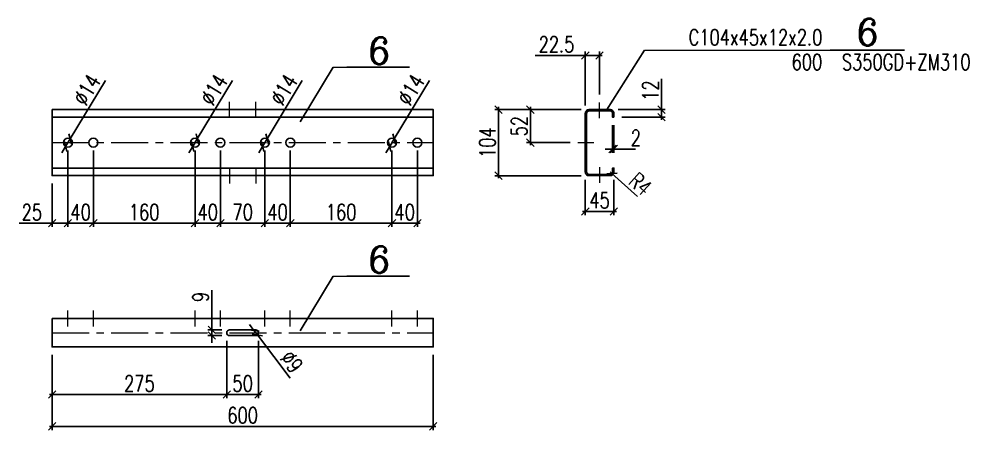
# Model space of a CAD drawing. Header units: millimetres. Extents: x -109 to 3611, y -131 to 11347.
# Drawn here: x -52 to 1443, y 6309 to 6957 of the extents above; entities that cross this region are included whole.
import ezdxf
from ezdxf.enums import TextEntityAlignment as Align

# ---------------------------------------------------------------- set-up
doc = ezdxf.new("R2010")
doc.units = ezdxf.units.MM
doc.header["$LTSCALE"] = 1.833333
doc.header["$PDMODE"] = 1
doc.linetypes.add('CENTER', pattern=[50.8, 31.75, -6.35, 6.35, -6.35])
doc.layers.get('0').update_dxf_attribs({"linetype": 'CONTINUOUS'})
doc.layers.get('Defpoints').update_dxf_attribs({"linetype": 'CONTINUOUS'})
for name, color, linetype, lineweight in [('k_inny', 40, 'CONTINUOUS', 13), ('k_konstrukcja', 3, 'CONTINUOUS', 25), ('k_osie', 6, 'CENTER', 5), ('k_pozycje', 1, 'CONTINUOUS', 5), ('k_wymiary', 1, 'CONTINUOUS', 5), ('RFD_C3', 2, 'CONTINUOUS', 5), ('RFD_C5', 1, 'CONTINUOUS', 5), ('RFD_T3', 2, 'CONTINUOUS', 25)]:
    doc.layers.add(name, color=color, linetype=linetype, lineweight=lineweight)
doc.styles.add('TXT3', font='SIMPLEX.SHX', dxfattribs={"width": 0.75, "height": 25})
doc.styles.add('TXT5', font='COMPLEX.shx', dxfattribs={"height": 41.666667})
doc.dimstyles.new('R1', dxfattribs={"dimtxt": 25, "dimasz": 11.666667, "dimexe": 5.833333, "dimexo": 12.5, "dimgap": 5, "dimtad": 1, "dimdec": 0, "dimzin": 0, "dimdsep": 46, "dimtxsty": 'TXT3', "dimblk1": 'OBLIQUE', "dimblk2": 'OBLIQUE', "dimsah": 1, "dimcen": -3, "dimdle": 4.166667, "dimclrt": 2, "dimadec": 0, "dimazin": 0, "dimtfac": 0.75, "dimtdec": 0, "dimtmove": 0, "dimatfit": 3, "dimldrblk": 'NONE', "dimfxl": 1, "dimtvp": 0.75, "dimtolj": 1, "dimtzin": 0, "dimarcsym": 0})
doc.dimstyles.new('R1_002', dxfattribs={"dimtxt": 25, "dimasz": 11.666667, "dimexe": 5.833333, "dimexo": 12.5, "dimgap": 5, "dimtad": 1, "dimdec": 0, "dimzin": 0, "dimdsep": 46, "dimtxsty": 'TXT3', "dimblk1": 'OBLIQUE', "dimblk2": 'OBLIQUE', "dimsah": 1, "dimcen": -3, "dimdle": 4.166667, "dimclrt": 2, "dimadec": 0, "dimazin": 0, "dimtfac": 0.75, "dimtdec": 0, "dimtmove": 0, "dimatfit": 3, "dimldrblk": 'NONE', "dimfxl": 1, "dimtvp": 0.75, "dimtolj": 1, "dimtzin": 0, "dimarcsym": 0})

# ---------------------------------------------------------------- blocks, each defined once
blk = doc.blocks.new('_Oblique')
at = {"color": 0, "linetype": 'ByBlock', "lineweight": -2}
blk.add_line((-0.5, -0.5), (0.5, 0.5), dxfattribs=at)
blk = doc.blocks.new('*D488')
at = {"layer": 'Defpoints', "color": 0}
for p in [(28.6, 6767.7), (21.4, 6755.7)]:
    blk.add_point(p, dxfattribs=at)
at = {"layer": 'k_wymiary', "color": 0, "lineweight": -2}
for p, q in [((28.6, 6767.7), (83.9, 6859.5)), ((21.4, 6755.7), (28.6, 6767.7)), ((21.4, 6755.7), (15.4, 6745.8))]:
    blk.add_line(p, q, dxfattribs=at)
at = {"layer": 'k_wymiary', "color": 0, "linetype": 'ByBlock', "lineweight": -2, "xscale": 11.66666666666666, "yscale": 11.66666666666666, "zscale": 11.66666666666666}
for p, rotation in [((28.6, 6767.7), 238.9428321417892), ((21.4, 6755.7), 58.94283214178919)]:
    blk.add_blockref('_Oblique', p, dxfattribs=dict(at, rotation=rotation))
at = {"layer": 'k_wymiary', "color": 2, "insert": (54.8, 6845.1), "char_height": 25, "attachment_point": 5, "rotation": 58.9428, "style": 'TXT3'}
blk.add_mtext('\\A1;∅14', dxfattribs=at)
blk = doc.blocks.new('_None')
blk = doc.blocks.new('*D489')
at = {"layer": 'Defpoints', "color": 0}
for p in [(228.6, 6767.7), (221.4, 6755.7)]:
    blk.add_point(p, dxfattribs=at)
at = {"layer": 'k_wymiary', "color": 0, "lineweight": -2}
for p, q in [((228.6, 6767.7), (283.9, 6859.5)), ((221.4, 6755.7), (228.6, 6767.7)), ((221.4, 6755.7), (215.4, 6745.8))]:
    blk.add_line(p, q, dxfattribs=at)
at = {"layer": 'k_wymiary', "color": 0, "linetype": 'ByBlock', "lineweight": -2, "xscale": 11.66666666666666, "yscale": 11.66666666666666, "zscale": 11.66666666666666}
for p, rotation in [((228.6, 6767.7), 238.942832141789), ((221.4, 6755.7), 58.94283214178899)]:
    blk.add_blockref('_Oblique', p, dxfattribs=dict(at, rotation=rotation))
at = {"layer": 'k_wymiary', "color": 2, "insert": (254.8, 6845.1), "char_height": 25, "attachment_point": 5, "rotation": 58.9428, "style": 'TXT3'}
blk.add_mtext('\\A1;∅14', dxfattribs=at)
blk = doc.blocks.new('*D490')
at = {"layer": 'Defpoints', "color": 0}
for p in [(338.6, 6767.7), (331.4, 6755.7)]:
    blk.add_point(p, dxfattribs=at)
at = {"layer": 'k_wymiary', "color": 0, "lineweight": -2}
for p, q in [((338.6, 6767.7), (393.9, 6859.5)), ((331.4, 6755.7), (338.6, 6767.7)), ((331.4, 6755.7), (325.4, 6745.8))]:
    blk.add_line(p, q, dxfattribs=at)
at = {"layer": 'k_wymiary', "color": 0, "linetype": 'ByBlock', "lineweight": -2, "xscale": 11.66666666666666, "yscale": 11.66666666666666, "zscale": 11.66666666666666}
for p, rotation in [((338.6, 6767.7), 238.942832141789), ((331.4, 6755.7), 58.94283214178899)]:
    blk.add_blockref('_Oblique', p, dxfattribs=dict(at, rotation=rotation))
at = {"layer": 'k_wymiary', "color": 2, "insert": (364.8, 6845.1), "char_height": 25, "attachment_point": 5, "rotation": 58.9428, "style": 'TXT3'}
blk.add_mtext('\\A1;∅14', dxfattribs=at)
blk = doc.blocks.new('*D491')
at = {"layer": 'Defpoints', "color": 0}
for p in [(538.6, 6767.7), (531.4, 6755.7)]:
    blk.add_point(p, dxfattribs=at)
at = {"layer": 'k_wymiary', "color": 0, "lineweight": -2}
for p, q in [((538.6, 6767.7), (593.9, 6859.5)), ((531.4, 6755.7), (538.6, 6767.7)), ((531.4, 6755.7), (525.4, 6745.8))]:
    blk.add_line(p, q, dxfattribs=at)
at = {"layer": 'k_wymiary', "color": 0, "linetype": 'ByBlock', "lineweight": -2, "xscale": 11.66666666666666, "yscale": 11.66666666666666, "zscale": 11.66666666666666}
for p, rotation in [((538.6, 6767.7), 238.942832141789), ((531.4, 6755.7), 58.94283214178899)]:
    blk.add_blockref('_Oblique', p, dxfattribs=dict(at, rotation=rotation))
at = {"layer": 'k_wymiary', "color": 2, "insert": (564.8, 6845.1), "char_height": 25, "attachment_point": 5, "rotation": 58.9428, "style": 'TXT3'}
blk.add_mtext('\\A1;∅14', dxfattribs=at)
blk = doc.blocks.new('*D492')
at = {"layer": 'Defpoints', "color": 0}
for p in [(375, 6761.7), (535, 6761.7), (535, 6634.7)]:
    blk.add_point(p, dxfattribs=at)
at = {"layer": 'k_wymiary', "color": 0, "lineweight": -2}
for p, q in [((375, 6749.2), (375, 6628.9)), ((535, 6749.2), (535, 6628.9)), ((370.8, 6634.7), (539.2, 6634.7))]:
    blk.add_line(p, q, dxfattribs=at)
at = {"layer": 'k_wymiary', "color": 0, "linetype": 'ByBlock', "lineweight": -2, "xscale": 11.66666666666666, "yscale": 11.66666666666666, "zscale": 11.66666666666666, "rotation": 180}
blk.add_blockref('_Oblique', (375, 6634.7), dxfattribs=at)
at = {"layer": 'k_wymiary', "color": 0, "linetype": 'ByBlock', "lineweight": -2, "xscale": 11.66666666666666, "yscale": 11.66666666666666, "zscale": 11.66666666666666}
blk.add_blockref('_Oblique', (535, 6634.7), dxfattribs=at)
at = {"layer": 'k_wymiary', "color": 2, "insert": (455, 6652.2), "char_height": 25, "attachment_point": 5, "style": 'TXT3'}
blk.add_mtext('\\A1;160', dxfattribs=at)
blk = doc.blocks.new('*D493')
at = {"layer": 'Defpoints', "color": 0}
for p in [(535, 6761.7), (575, 6761.7), (575, 6634.7)]:
    blk.add_point(p, dxfattribs=at)
at = {"layer": 'k_wymiary', "color": 0, "lineweight": -2}
for p, q in [((535, 6749.2), (535, 6628.9)), ((575, 6749.2), (575, 6628.9)), ((530.8, 6634.7), (579.2, 6634.7))]:
    blk.add_line(p, q, dxfattribs=at)
at = {"layer": 'k_wymiary', "color": 0, "linetype": 'ByBlock', "lineweight": -2, "xscale": 11.66666666666666, "yscale": 11.66666666666666, "zscale": 11.66666666666666, "rotation": 180}
blk.add_blockref('_Oblique', (535, 6634.7), dxfattribs=at)
at = {"layer": 'k_wymiary', "color": 0, "linetype": 'ByBlock', "lineweight": -2, "xscale": 11.66666666666666, "yscale": 11.66666666666666, "zscale": 11.66666666666666}
blk.add_blockref('_Oblique', (575, 6634.7), dxfattribs=at)
at = {"layer": 'k_wymiary', "color": 2, "insert": (555, 6652.2), "char_height": 25, "attachment_point": 5, "style": 'TXT3'}
blk.add_mtext('\\A1;40', dxfattribs=at)
blk = doc.blocks.new('*D494')
at = {"layer": 'Defpoints', "color": 0}
for p in [(265, 6761.7), (335, 6761.7), (335, 6634.7)]:
    blk.add_point(p, dxfattribs=at)
at = {"layer": 'k_wymiary', "color": 0, "lineweight": -2}
for p, q in [((265, 6749.2), (265, 6628.9)), ((335, 6749.2), (335, 6628.9)), ((260.8, 6634.7), (339.2, 6634.7))]:
    blk.add_line(p, q, dxfattribs=at)
at = {"layer": 'k_wymiary', "color": 0, "linetype": 'ByBlock', "lineweight": -2, "xscale": 11.66666666666666, "yscale": 11.66666666666666, "zscale": 11.66666666666666, "rotation": 180}
blk.add_blockref('_Oblique', (265, 6634.7), dxfattribs=at)
at = {"layer": 'k_wymiary', "color": 0, "linetype": 'ByBlock', "lineweight": -2, "xscale": 11.66666666666666, "yscale": 11.66666666666666, "zscale": 11.66666666666666}
blk.add_blockref('_Oblique', (335, 6634.7), dxfattribs=at)
at = {"layer": 'k_wymiary', "color": 2, "insert": (300, 6652.2), "char_height": 25, "attachment_point": 5, "style": 'TXT3'}
blk.add_mtext('\\A1;70', dxfattribs=at)
blk = doc.blocks.new('*D495')
at = {"layer": 'Defpoints', "color": 0}
for p in [(335, 6761.7), (375, 6761.7), (375, 6634.7)]:
    blk.add_point(p, dxfattribs=at)
at = {"layer": 'k_wymiary', "color": 0, "lineweight": -2}
for p, q in [((335, 6749.2), (335, 6628.9)), ((375, 6749.2), (375, 6628.9)), ((330.8, 6634.7), (379.2, 6634.7))]:
    blk.add_line(p, q, dxfattribs=at)
at = {"layer": 'k_wymiary', "color": 0, "linetype": 'ByBlock', "lineweight": -2, "xscale": 11.66666666666666, "yscale": 11.66666666666666, "zscale": 11.66666666666666, "rotation": 180}
blk.add_blockref('_Oblique', (335, 6634.7), dxfattribs=at)
at = {"layer": 'k_wymiary', "color": 0, "linetype": 'ByBlock', "lineweight": -2, "xscale": 11.66666666666666, "yscale": 11.66666666666666, "zscale": 11.66666666666666}
blk.add_blockref('_Oblique', (375, 6634.7), dxfattribs=at)
at = {"layer": 'k_wymiary', "color": 2, "insert": (355, 6652.2), "char_height": 25, "attachment_point": 5, "style": 'TXT3'}
blk.add_mtext('\\A1;40', dxfattribs=at)
blk = doc.blocks.new('*D496')
at = {"layer": 'Defpoints', "color": 0}
for p in [(65, 6761.7), (225, 6761.7), (225, 6634.7)]:
    blk.add_point(p, dxfattribs=at)
at = {"layer": 'k_wymiary', "color": 0, "lineweight": -2}
for p, q in [((65, 6749.2), (65, 6628.9)), ((225, 6749.2), (225, 6628.9)), ((60.8, 6634.7), (229.2, 6634.7))]:
    blk.add_line(p, q, dxfattribs=at)
at = {"layer": 'k_wymiary', "color": 0, "linetype": 'ByBlock', "lineweight": -2, "xscale": 11.66666666666666, "yscale": 11.66666666666666, "zscale": 11.66666666666666, "rotation": 180}
blk.add_blockref('_Oblique', (65, 6634.7), dxfattribs=at)
at = {"layer": 'k_wymiary', "color": 0, "linetype": 'ByBlock', "lineweight": -2, "xscale": 11.66666666666666, "yscale": 11.66666666666666, "zscale": 11.66666666666666}
blk.add_blockref('_Oblique', (225, 6634.7), dxfattribs=at)
at = {"layer": 'k_wymiary', "color": 2, "insert": (145, 6652.2), "char_height": 25, "attachment_point": 5, "style": 'TXT3'}
blk.add_mtext('\\A1;160', dxfattribs=at)
blk = doc.blocks.new('*D497')
at = {"layer": 'Defpoints', "color": 0}
for p in [(225, 6761.7), (265, 6761.7), (265, 6634.7)]:
    blk.add_point(p, dxfattribs=at)
at = {"layer": 'k_wymiary', "color": 0, "lineweight": -2}
for p, q in [((225, 6749.2), (225, 6628.9)), ((265, 6749.2), (265, 6628.9)), ((220.8, 6634.7), (269.2, 6634.7))]:
    blk.add_line(p, q, dxfattribs=at)
at = {"layer": 'k_wymiary', "color": 0, "linetype": 'ByBlock', "lineweight": -2, "xscale": 11.66666666666666, "yscale": 11.66666666666666, "zscale": 11.66666666666666, "rotation": 180}
blk.add_blockref('_Oblique', (225, 6634.7), dxfattribs=at)
at = {"layer": 'k_wymiary', "color": 0, "linetype": 'ByBlock', "lineweight": -2, "xscale": 11.66666666666666, "yscale": 11.66666666666666, "zscale": 11.66666666666666}
blk.add_blockref('_Oblique', (265, 6634.7), dxfattribs=at)
at = {"layer": 'k_wymiary', "color": 2, "insert": (245, 6652.2), "char_height": 25, "attachment_point": 5, "style": 'TXT3'}
blk.add_mtext('\\A1;40', dxfattribs=at)
blk = doc.blocks.new('*D498')
at = {"layer": 'Defpoints', "color": 0}
for p in [(25, 6761.7), (65, 6761.7), (65, 6634.7)]:
    blk.add_point(p, dxfattribs=at)
at = {"layer": 'k_wymiary', "color": 0, "lineweight": -2}
for p, q in [((25, 6749.2), (25, 6628.9)), ((65, 6749.2), (65, 6628.9)), ((20.8, 6634.7), (69.2, 6634.7))]:
    blk.add_line(p, q, dxfattribs=at)
at = {"layer": 'k_wymiary', "color": 0, "linetype": 'ByBlock', "lineweight": -2, "xscale": 11.66666666666666, "yscale": 11.66666666666666, "zscale": 11.66666666666666, "rotation": 180}
blk.add_blockref('_Oblique', (25, 6634.7), dxfattribs=at)
at = {"layer": 'k_wymiary', "color": 0, "linetype": 'ByBlock', "lineweight": -2, "xscale": 11.66666666666666, "yscale": 11.66666666666666, "zscale": 11.66666666666666}
blk.add_blockref('_Oblique', (65, 6634.7), dxfattribs=at)
at = {"layer": 'k_wymiary', "color": 2, "insert": (45, 6652.2), "char_height": 25, "attachment_point": 5, "style": 'TXT3'}
blk.add_mtext('\\A1;40', dxfattribs=at)
blk = doc.blocks.new('*D499')
at = {"layer": 'Defpoints', "color": 0}
for p in [(25, 6761.7), (0, 6709.7), (0, 6634.7)]:
    blk.add_point(p, dxfattribs=at)
at = {"layer": 'k_wymiary', "color": 0, "lineweight": -2}
for p, q in [((25, 6749.2), (25, 6628.9)), ((0, 6697.2), (0, 6628.9)), ((0, 6634.7), (-52, 6634.7)), ((29.2, 6634.7), (0, 6634.7))]:
    blk.add_line(p, q, dxfattribs=at)
at = {"layer": 'k_wymiary', "color": 0, "linetype": 'ByBlock', "lineweight": -2, "xscale": 11.66666666666666, "yscale": 11.66666666666666, "zscale": 11.66666666666666, "rotation": 180}
blk.add_blockref('_Oblique', (0, 6634.7), dxfattribs=at)
at = {"layer": 'k_wymiary', "color": 0, "linetype": 'ByBlock', "lineweight": -2, "xscale": 11.66666666666666, "yscale": 11.66666666666666, "zscale": 11.66666666666666}
blk.add_blockref('_Oblique', (25, 6634.7), dxfattribs=at)
at = {"layer": 'k_wymiary', "color": 2, "insert": (-31.8, 6652.2), "char_height": 25, "attachment_point": 5, "style": 'TXT3'}
blk.add_mtext('\\A1;25', dxfattribs=at)
blk = doc.blocks.new('Poz. 6')
blk.add_lwpolyline([(-335, 52), (-335, -52), (265, -52), (265, 52)], close=True)
for points in [[(-335, 40), (265, 40)], [(-335, -40), (265, -40)]]:
    blk.add_lwpolyline(points)
for centre in [(-310, 0), (-270, 0), (-110, 0), (-70, 0), (0, 0), (40, 0), (200, 0), (240, 0)]:
    blk.add_circle(centre, 7)
at = {"layer": 'k_inny'}
for points in [[(-55.5, 39.5), (-55.5, 64.5)], [(-14.5, 39.5), (-14.5, 64.5)], [(-55.5, -39.5), (-55.5, -64.5)], [(-14.5, -39.5), (-14.5, -64.5)]]:
    blk.add_lwpolyline(points, dxfattribs=at)
at = {"layer": 'k_osie'}
blk.add_lwpolyline([(-335, 0), (265, 0)], dxfattribs=at)
blk = doc.blocks.new('*D500')
at = {"layer": 'Defpoints', "color": 0}
for p in [(275, 6462.2), (0, 6439.7), (275, 6364.7)]:
    blk.add_point(p, dxfattribs=at)
at = {"layer": 'k_wymiary', "color": 0, "lineweight": -2}
for p, q in [((275, 6449.7), (275, 6358.9)), ((0, 6427.2), (0, 6358.9)), ((-4.2, 6364.7), (279.2, 6364.7))]:
    blk.add_line(p, q, dxfattribs=at)
at = {"layer": 'k_wymiary', "color": 0, "linetype": 'ByBlock', "lineweight": -2, "xscale": 11.66666666666666, "yscale": 11.66666666666666, "zscale": 11.66666666666666, "rotation": 180}
blk.add_blockref('_Oblique', (0, 6364.7), dxfattribs=at)
at = {"layer": 'k_wymiary', "color": 0, "linetype": 'ByBlock', "lineweight": -2, "xscale": 11.66666666666666, "yscale": 11.66666666666666, "zscale": 11.66666666666666}
blk.add_blockref('_Oblique', (275, 6364.7), dxfattribs=at)
at = {"layer": 'k_wymiary', "color": 2, "insert": (137.5, 6382.2), "char_height": 25, "attachment_point": 5, "style": 'TXT3'}
blk.add_mtext('\\A1;275', dxfattribs=at)
blk = doc.blocks.new('*D501')
at = {"layer": 'Defpoints', "color": 0}
for p in [(275, 6462.2), (325, 6462.2), (325, 6364.7)]:
    blk.add_point(p, dxfattribs=at)
at = {"layer": 'k_wymiary', "color": 0, "lineweight": -2}
for p, q in [((275, 6449.7), (275, 6358.9)), ((325, 6449.7), (325, 6358.9)), ((270.8, 6364.7), (329.2, 6364.7))]:
    blk.add_line(p, q, dxfattribs=at)
at = {"layer": 'k_wymiary', "color": 0, "linetype": 'ByBlock', "lineweight": -2, "xscale": 11.66666666666666, "yscale": 11.66666666666666, "zscale": 11.66666666666666, "rotation": 180}
blk.add_blockref('_Oblique', (275, 6364.7), dxfattribs=at)
at = {"layer": 'k_wymiary', "color": 0, "linetype": 'ByBlock', "lineweight": -2, "xscale": 11.66666666666666, "yscale": 11.66666666666666, "zscale": 11.66666666666666}
blk.add_blockref('_Oblique', (325, 6364.7), dxfattribs=at)
at = {"layer": 'k_wymiary', "color": 2, "insert": (300, 6382.2), "char_height": 25, "attachment_point": 5, "style": 'TXT3'}
blk.add_mtext('\\A1;50', dxfattribs=at)
blk = doc.blocks.new('*D502')
at = {"layer": 'Defpoints', "color": 0}
for p in [(0, 6439.7), (600, 6439.7), (600, 6314.7)]:
    blk.add_point(p, dxfattribs=at)
at = {"layer": 'k_wymiary', "color": 0, "lineweight": -2}
for p, q in [((0, 6427.2), (0, 6308.9)), ((600, 6427.2), (600, 6308.9)), ((-4.2, 6314.7), (604.2, 6314.7))]:
    blk.add_line(p, q, dxfattribs=at)
at = {"layer": 'k_wymiary', "color": 0, "linetype": 'ByBlock', "lineweight": -2, "xscale": 11.66666666666666, "yscale": 11.66666666666666, "zscale": 11.66666666666666, "rotation": 180}
blk.add_blockref('_Oblique', (0, 6314.7), dxfattribs=at)
at = {"layer": 'k_wymiary', "color": 0, "linetype": 'ByBlock', "lineweight": -2, "xscale": 11.66666666666666, "yscale": 11.66666666666666, "zscale": 11.66666666666666}
blk.add_blockref('_Oblique', (600, 6314.7), dxfattribs=at)
at = {"layer": 'k_wymiary', "color": 2, "insert": (300, 6332.2), "char_height": 25, "attachment_point": 5, "style": 'TXT3'}
blk.add_mtext('\\A1;600', dxfattribs=at)
blk = doc.blocks.new('*D503')
at = {"layer": 'Defpoints', "color": 0}
for p in [(251.3, 6466.7), (279.5, 6466.7), (279.5, 6457.7)]:
    blk.add_point(p, dxfattribs=at)
at = {"layer": 'k_wymiary', "color": 0, "lineweight": -2}
for p, q in [((251.3, 6466.7), (251.3, 6529.4)), ((267, 6466.7), (245.4, 6466.7)), ((251.3, 6453.6), (251.3, 6470.9)), ((267, 6457.7), (245.4, 6457.7)), ((251.3, 6457.7), (251.3, 6446.1))]:
    blk.add_line(p, q, dxfattribs=at)
at = {"layer": 'k_wymiary', "color": 0, "linetype": 'ByBlock', "lineweight": -2, "xscale": 11.66666666666666, "yscale": 11.66666666666666, "zscale": 11.66666666666666}
for p, rotation in [((251.3, 6466.7), 270), ((251.3, 6457.7), 90)]:
    blk.add_blockref('_Oblique', p, dxfattribs=dict(at, rotation=rotation))
at = {"layer": 'k_wymiary', "color": 2, "insert": (233.8, 6518.6), "char_height": 25, "attachment_point": 5, "rotation": 90, "style": 'TXT3'}
blk.add_mtext('\\A1;9', dxfattribs=at)
blk = doc.blocks.new('*D504')
at = {"layer": 'Defpoints', "color": 0}
for p in [(878.3, 6813.7), (959.3, 6813.7), (884.3, 6801.7)]:
    blk.add_point(p, dxfattribs=at)
at = {"layer": 'k_wymiary', "color": 0, "lineweight": -2}
for p, q in [((959.3, 6813.7), (959.3, 6862.2)), ((890.8, 6813.7), (965.1, 6813.7)), ((959.3, 6797.6), (959.3, 6813.7)), ((896.8, 6801.7), (965.1, 6801.7))]:
    blk.add_line(p, q, dxfattribs=at)
at = {"layer": 'k_wymiary', "color": 0, "linetype": 'ByBlock', "lineweight": -2, "xscale": 11.66666666666666, "yscale": 11.66666666666666, "zscale": 11.66666666666666}
for p, rotation in [((959.3, 6813.7), 90), ((959.3, 6801.7), 270)]:
    blk.add_blockref('_Oblique', p, dxfattribs=dict(at, rotation=rotation))
at = {"layer": 'k_wymiary', "color": 2, "insert": (941.8, 6843.8), "char_height": 25, "attachment_point": 5, "rotation": 90, "style": 'TXT3'}
blk.add_mtext('\\A1;12', dxfattribs=at)
blk = doc.blocks.new('*D505')
at = {"layer": 'Defpoints', "color": 0}
for p in [(839.3, 6899.2), (861.8, 6825.2), (839.3, 6807.7)]:
    blk.add_point(p, dxfattribs=at)
at = {"layer": 'k_wymiary', "color": 0, "lineweight": -2}
for p, q in [((839.3, 6899.2), (760.4, 6899.2)), ((839.3, 6820.2), (839.3, 6905.1)), ((865.9, 6899.2), (839.3, 6899.2)), ((861.8, 6837.7), (861.8, 6905.1))]:
    blk.add_line(p, q, dxfattribs=at)
at = {"layer": 'k_wymiary', "color": 0, "linetype": 'ByBlock', "lineweight": -2, "xscale": 11.66666666666666, "yscale": 11.66666666666666, "zscale": 11.66666666666666, "rotation": 180}
blk.add_blockref('_Oblique', (839.3, 6899.2), dxfattribs=at)
at = {"layer": 'k_wymiary', "color": 0, "linetype": 'ByBlock', "lineweight": -2, "xscale": 11.66666666666666, "yscale": 11.66666666666666, "zscale": 11.66666666666666}
blk.add_blockref('_Oblique', (861.8, 6899.2), dxfattribs=at)
at = {"layer": 'k_wymiary', "color": 2, "insert": (794, 6916.7), "char_height": 25, "attachment_point": 5, "style": 'TXT3'}
blk.add_mtext('\\A1;22.5', dxfattribs=at)
blk = doc.blocks.new('pozycja')
at = {"layer": 'RFD_C5', "linetype": 'Continuous'}
blk.add_line((0, 0), (25.8, 0), dxfattribs=at)
at = {"layer": 'RFD_T3'}
blk.add_line((25.8, 0), (143.9, 0), dxfattribs=at)
at = {"layer": 'RFD_T3', "linetype": 'Continuous', "style": 'TXT5'}
blk.add_attdef('NR', text='', height=50, dxfattribs=at).set_placement((86.9, -9), align=Align.BOTTOM_CENTER)
blk = doc.blocks.new('*D506')
at = {"layer": 'Defpoints', "color": 0}
for p in [(752.8, 6813.7), (845.3, 6813.7), (827.8, 6761.7)]:
    blk.add_point(p, dxfattribs=at)
at = {"layer": 'k_wymiary', "color": 0, "lineweight": -2}
for p, q in [((832.8, 6813.7), (746.9, 6813.7)), ((752.8, 6757.6), (752.8, 6817.9)), ((815.3, 6761.7), (746.9, 6761.7))]:
    blk.add_line(p, q, dxfattribs=at)
at = {"layer": 'k_wymiary', "color": 0, "linetype": 'ByBlock', "lineweight": -2, "xscale": 11.66666666666666, "yscale": 11.66666666666666, "zscale": 11.66666666666666}
for p, rotation in [((752.8, 6813.7), 90), ((752.8, 6761.7), 270)]:
    blk.add_blockref('_Oblique', p, dxfattribs=dict(at, rotation=rotation))
at = {"layer": 'k_wymiary', "color": 2, "insert": (735.3, 6787.7), "char_height": 25, "attachment_point": 5, "rotation": 90, "style": 'TXT3'}
blk.add_mtext('\\A1;52', dxfattribs=at)
blk = doc.blocks.new('*D507')
at = {"layer": 'Defpoints', "color": 0}
for p in [(845.3, 6813.7), (702.8, 6709.7), (845.3, 6709.7)]:
    blk.add_point(p, dxfattribs=at)
at = {"layer": 'k_wymiary', "color": 0, "lineweight": -2}
for p, q in [((832.8, 6813.7), (696.9, 6813.7)), ((702.8, 6817.9), (702.8, 6705.6)), ((832.8, 6709.7), (696.9, 6709.7))]:
    blk.add_line(p, q, dxfattribs=at)
at = {"layer": 'k_wymiary', "color": 0, "linetype": 'ByBlock', "lineweight": -2, "xscale": 11.66666666666666, "yscale": 11.66666666666666, "zscale": 11.66666666666666}
for p, rotation in [((702.8, 6813.7), 90), ((702.8, 6709.7), 270)]:
    blk.add_blockref('_Oblique', p, dxfattribs=dict(at, rotation=rotation))
at = {"layer": 'k_wymiary', "color": 2, "insert": (685.3, 6761.7), "char_height": 25, "attachment_point": 5, "rotation": 90, "style": 'TXT3'}
blk.add_mtext('\\A1;104', dxfattribs=at)
blk = doc.blocks.new('*D508')
at = {"layer": 'Defpoints', "color": 0}
for p in [(878.3, 6715.7), (881.2, 6713.1)]:
    blk.add_point(p, dxfattribs=at)
at = {"layer": 'k_wymiary', "color": 0, "lineweight": -2}
for p in [(878.3, 6715.7), (921.2, 6677.1)]:
    blk.add_line(p, (881.2, 6713.1), dxfattribs=at)
at = {"layer": 'k_wymiary', "color": 0, "linetype": 'ByBlock', "lineweight": -2, "xscale": 11.66666666666666, "yscale": 11.66666666666666, "zscale": 11.66666666666666, "rotation": 138.0321424605048}
blk.add_blockref('_Oblique', (881.2, 6713.1), dxfattribs=at)
at = {"layer": 'k_wymiary', "color": 2, "insert": (926, 6696.4), "char_height": 25, "attachment_point": 5, "rotation": 318.0321, "style": 'TXT3'}
blk.add_mtext('\\A1;R4', dxfattribs=at)
blk = doc.blocks.new('*D509')
at = {"layer": 'Defpoints', "color": 0}
for p in [(839.3, 6715.7), (884.3, 6715.7), (884.3, 6653.4)]:
    blk.add_point(p, dxfattribs=at)
at = {"layer": 'k_wymiary', "color": 0, "lineweight": -2}
for p, q in [((839.3, 6703.2), (839.3, 6647.6)), ((884.3, 6703.2), (884.3, 6647.6)), ((835.1, 6653.4), (888.4, 6653.4))]:
    blk.add_line(p, q, dxfattribs=at)
at = {"layer": 'k_wymiary', "color": 0, "linetype": 'ByBlock', "lineweight": -2, "xscale": 11.66666666666666, "yscale": 11.66666666666666, "zscale": 11.66666666666666, "rotation": 180}
blk.add_blockref('_Oblique', (839.3, 6653.4), dxfattribs=at)
at = {"layer": 'k_wymiary', "color": 0, "linetype": 'ByBlock', "lineweight": -2, "xscale": 11.66666666666666, "yscale": 11.66666666666666, "zscale": 11.66666666666666}
blk.add_blockref('_Oblique', (884.3, 6653.4), dxfattribs=at)
at = {"layer": 'k_wymiary', "color": 2, "insert": (861.8, 6670.9), "char_height": 25, "attachment_point": 5, "style": 'TXT3'}
blk.add_mtext('\\A1;45', dxfattribs=at)
blk = doc.blocks.new('xp-u01')
at = {"layer": 'RFD_C5'}
blk.add_line((0, 0), (351, 0), dxfattribs=at)
at = {"layer": 'RFD_T3'}
blk.add_line((351, 0), (491, 0), dxfattribs=at)
at = {"layer": 'RFD_C3', "style": 'TXT3', "width": 0.75}
blk.add_attdef('OPIS', text='', height=30, dxfattribs=at).set_placement((336, 0.4), align=Align.BOTTOM_RIGHT)
blk.add_attdef('DLUGOSC', text='', height=30, dxfattribs=at).set_placement((335.7, -7.6), align=Align.TOP_RIGHT)
blk.add_attdef('STAL', (372.8, -37.6), '', height=30, dxfattribs=at)
at = {"layer": 'RFD_C3', "style": 'TXT3', "width": 0.75, "flags": 1}
for tag, p in [('G_JEDN', (164.9, -82.9)), ('G', (164.9, -134.4)), ('UWAGI', (164.9, -237.2))]:
    blk.add_attdef(tag, p, '', height=30, dxfattribs=at)
at = {"layer": 'RFD_T3', "linetype": 'Continuous', "style": 'TXT5'}
blk.add_attdef('NR', text='', height=50, dxfattribs=at).set_placement((421.6, -6), align=Align.BOTTOM_CENTER)
blk = doc.blocks.new('*D611')
at = {"layer": 'Defpoints', "color": 0}
for p in [(882.3, 6801.7), (884.3, 6801.7), (884.3, 6751.7)]:
    blk.add_point(p, dxfattribs=at)
at = {"layer": 'k_wymiary', "color": 0, "lineweight": -2}
for p, q in [((882.3, 6789.2), (882.3, 6745.9)), ((884.3, 6789.2), (884.3, 6745.9)), ((882.3, 6751.7), (870.6, 6751.7)), ((882.3, 6751.7), (884.3, 6751.7)), ((884.3, 6751.7), (918.4, 6751.7))]:
    blk.add_line(p, q, dxfattribs=at)
at = {"layer": 'k_wymiary', "color": 0, "linetype": 'ByBlock', "lineweight": -2, "xscale": 11.66666666666666, "yscale": 11.66666666666666, "zscale": 11.66666666666666}
blk.add_blockref('_Oblique', (882.3, 6751.7), dxfattribs=at)
at = {"layer": 'k_wymiary', "color": 0, "linetype": 'ByBlock', "lineweight": -2, "xscale": 11.66666666666666, "yscale": 11.66666666666666, "zscale": 11.66666666666666, "rotation": 180}
blk.add_blockref('_Oblique', (884.3, 6751.7), dxfattribs=at)
at = {"layer": 'k_wymiary', "color": 2, "insert": (918.8, 6769.2), "char_height": 25, "attachment_point": 5, "style": 'TXT3'}
blk.add_mtext('\\A1;2', dxfattribs=at)
blk = doc.blocks.new('*D703')
at = {"layer": 'Defpoints', "color": 0}
for p in [(317.8, 6465.8), (323.2, 6458.7)]:
    blk.add_point(p, dxfattribs=at)
at = {"layer": 'k_wymiary', "color": 0, "lineweight": -2}
for p, q in [((317.8, 6465.8), (310.7, 6475.1)), ((317.8, 6465.8), (323.2, 6458.7)), ((323.2, 6458.7), (374.9, 6390.6))]:
    blk.add_line(p, q, dxfattribs=at)
at = {"layer": 'k_wymiary', "color": 0, "linetype": 'ByBlock', "lineweight": -2, "xscale": 11.66666666666666, "yscale": 11.66666666666666, "zscale": 11.66666666666666}
for p, rotation in [((317.8, 6465.8), 307.2302808176458), ((323.2, 6458.7), 127.2302808176458)]:
    blk.add_blockref('_Oblique', p, dxfattribs=dict(at, rotation=rotation))
at = {"layer": 'k_wymiary', "color": 2, "insert": (377.2, 6416.5), "char_height": 25, "attachment_point": 5, "rotation": 307.2303, "style": 'TXT3'}
blk.add_mtext('\\A1;∅9', dxfattribs=at)

msp = doc.modelspace()

# ---------------------------------------------------------------- linework, layer by layer
at = {"layer": 'k_inny'}
for points in [[(861.76, 6800.24), (861.76, 6825.24)], [(827.76, 6761.74), (852.76, 6761.74)], [(861.76, 6723.24), (861.76, 6698.24)], [(25, 6472.24), (25, 6497.24)], [(65, 6472.24), (65, 6497.24)], [(225, 6472.24), (225, 6497.24)], [(265, 6472.24), (265, 6497.24)], [(335, 6472.24), (335, 6497.24)], [(375, 6472.24), (375, 6497.24)], [(535, 6472.24), (535, 6497.24)], [(575, 6472.24), (575, 6497.24)]]:
    msp.add_lwpolyline(points, dxfattribs=at)
at = {"layer": 'k_konstrukcja'}
for points in [[(884.26, 6801.74), (884.26, 6807.74, 0.4142136), (878.26, 6813.74), (845.26, 6813.74, 0.4142136), (839.26, 6807.74), (839.26, 6715.74, 0.4142136), (845.26, 6709.74), (878.26, 6709.74, 0.4142136), (884.26, 6715.74), (884.26, 6721.74), (882.26, 6721.74), (882.26, 6715.74, -0.4142136), (878.26, 6711.74), (845.26, 6711.74, -0.4142136), (841.26, 6715.74), (841.26, 6807.74, -0.4142136), (845.26, 6811.74), (878.26, 6811.74, -0.4142136), (882.26, 6807.74), (882.26, 6801.74)], [(279.5, 6457.74), (320.5, 6457.74, 1), (320.5, 6466.74), (279.5, 6466.74, 1)]]:
    msp.add_lwpolyline(points, format="xyb", close=True, dxfattribs=at)
msp.add_lwpolyline([(0, 6484.74), (0, 6439.74), (600, 6439.74), (600, 6484.74)], close=True, dxfattribs=at)
at = {"layer": 'k_osie'}
msp.add_lwpolyline([(0, 6462.24), (600, 6462.24)], dxfattribs=at)

# ---------------------------------------------------------------- block references
at = {"layer": 'k_konstrukcja'}
msp.add_blockref('Poz. 6', (335, 6761.74), dxfattribs=at)
at = {"layer": 'k_pozycje', "xscale": 0.83333333333333, "yscale": 0.83333333333333, "zscale": 0.83333333333333}
for name, p, values in [('xp-u01', (932.46, 6907.43), {'NR': '6', 'OPIS': 'C104x45x12x2.0', 'DLUGOSC': '600', 'STAL': 'S350GD+ZM310'}), ('pozycja', (442.63, 6880.56), {'NR': '6'}), ('pozycja', (442.63, 6551.56), {'NR': '6'})]:
    msp.add_blockref(name, p, dxfattribs=at).add_auto_attribs(values)

# ---------------------------------------------------------------- dimensions: what is measured, and where the dimension line sits
at = {"layer": 'k_wymiary'}
for base, p1, p2, override, picture, middle in [((839.26, 6899.24), (861.76, 6825.24), (839.26, 6807.74), {"dimdec": 1}, '*D505', (794.02, 6916.74)), ((325, 6364.74), (275, 6462.24), (325, 6462.24), {"dimtmove": 1}, '*D501', (300, 6382.24))]:
    dim = msp.add_linear_dim(base=base, p1=p1, p2=p2, dimstyle='R1', override=override, dxfattribs=at)
    dim.commit()
    dim.dimension.update_dxf_attribs({"geometry": picture, "text_midpoint": middle})
for p1, p2, picture, middle in [((21.39, 6755.75), (28.61, 6767.74), '*D488', (69.76, 6836.07)), ((221.39, 6755.75), (228.61, 6767.74), '*D489', (269.76, 6836.07)), ((331.39, 6755.75), (338.61, 6767.74), '*D490', (379.76, 6836.07)), ((531.39, 6755.75), (538.61, 6767.74), '*D491', (579.76, 6836.07))]:
    dim = msp.add_diameter_dim_2p(p1=p1, p2=p2, dimstyle='R1', dxfattribs=at)
    dim.commit()
    dim.dimension.update_dxf_attribs({"geometry": picture, "text_midpoint": middle, "dimtype": 163})
for base, p1, p2, angle, picture, middle in [((959.26, 6813.74), (884.26, 6801.74), (878.26, 6813.74), 90, '*D504', (941.76, 6843.8)), ((702.76, 6709.74), (845.26, 6813.74), (845.26, 6709.74), 90, '*D507', (685.26, 6761.74)), ((752.76, 6813.74), (827.76, 6761.74), (845.26, 6813.74), 90, '*D506', (735.26, 6787.74)), ((0, 6634.74), (25, 6761.74), (0, 6709.74), 180, '*D499', (-31.85, 6652.24))]:
    dim = msp.add_linear_dim(base=base, p1=p1, p2=p2, angle=angle, dimstyle='R1', dxfattribs=at)
    dim.commit()
    dim.dimension.update_dxf_attribs({"geometry": picture, "text_midpoint": middle})
for base, p1, p2, picture, middle in [((884.26, 6751.74), (882.26, 6801.74), (884.26, 6801.74), '*D611', (918.84, 6769.24)), ((225, 6634.74), (65, 6761.74), (225, 6761.74), '*D496', (145, 6652.24)), ((335, 6634.74), (265, 6761.74), (335, 6761.74), '*D494', (300, 6652.24)), ((535, 6634.74), (375, 6761.74), (535, 6761.74), '*D492', (455, 6652.24)), ((884.26, 6653.43), (839.26, 6715.74), (884.26, 6715.74), '*D509', (861.76, 6670.93)), ((275, 6364.74), (0, 6439.74), (275, 6462.24), '*D500', (137.5, 6382.24)), ((600, 6314.74), (0, 6439.74), (600, 6439.74), '*D502', (300, 6332.24))]:
    dim = msp.add_linear_dim(base=base, p1=p1, p2=p2, dimstyle='R1', dxfattribs=at)
    dim.commit()
    dim.dimension.update_dxf_attribs({"geometry": picture, "text_midpoint": middle})
for base, p1, p2, picture, middle in [((65, 6634.74), (25, 6761.74), (65, 6761.74), '*D498', (45, 6634.74)), ((265, 6634.74), (225, 6761.74), (265, 6761.74), '*D497', (245, 6634.74)), ((375, 6634.74), (335, 6761.74), (375, 6761.74), '*D495', (355, 6634.74)), ((575, 6634.74), (535, 6761.74), (575, 6761.74), '*D493', (555, 6634.74))]:
    dim = msp.add_linear_dim(base=base, p1=p1, p2=p2, dimstyle='R1', override={"dimtmove": 1}, dxfattribs=at)
    dim.commit()
    dim.dimension.update_dxf_attribs({"geometry": picture, "text_midpoint": middle, "dimtype": 160})
dim = msp.add_radius_dim(center=(878.26, 6715.74), mpoint=(881.23, 6713.07), dimstyle='R1', dxfattribs=at)
dim.commit()
dim.dimension.update_dxf_attribs({"geometry": '*D508', "text_midpoint": (925.95, 6696.39)})
dim = msp.add_linear_dim(base=(251.25, 6466.74), p1=(279.5, 6457.74), p2=(279.5, 6466.74), angle=90, dimstyle='R1', dxfattribs=at)
dim.commit()
dim.dimension.update_dxf_attribs({"geometry": '*D503', "text_midpoint": (251.25, 6518.59), "dimtype": 160})
dim = msp.add_diameter_dim_2p(p1=(317.78, 6465.83), p2=(323.22, 6458.66), dimstyle='R1', override={"dimtxsty": 'TXT3', "dimtmove": 1, "dimldrblk": 'None'}, dxfattribs=at)
dim.commit()
dim.dimension.update_dxf_attribs({"geometry": '*D703', "text_midpoint": (363.27, 6405.95), "dimtype": 163})

# ---------------------------------------------------------------- leaders
at = {"layer": 'k_pozycje'}
for points in [[(872.5, 6812.74), (932.46, 6907.43)], [(390.59, 6794.3), (442.63, 6880.56)], [(390.59, 6465.3), (442.63, 6551.56)]]:
    msp.add_leader(points, dimstyle='R1_002', dxfattribs=at)

doc.saveas('drawing.dxf')
